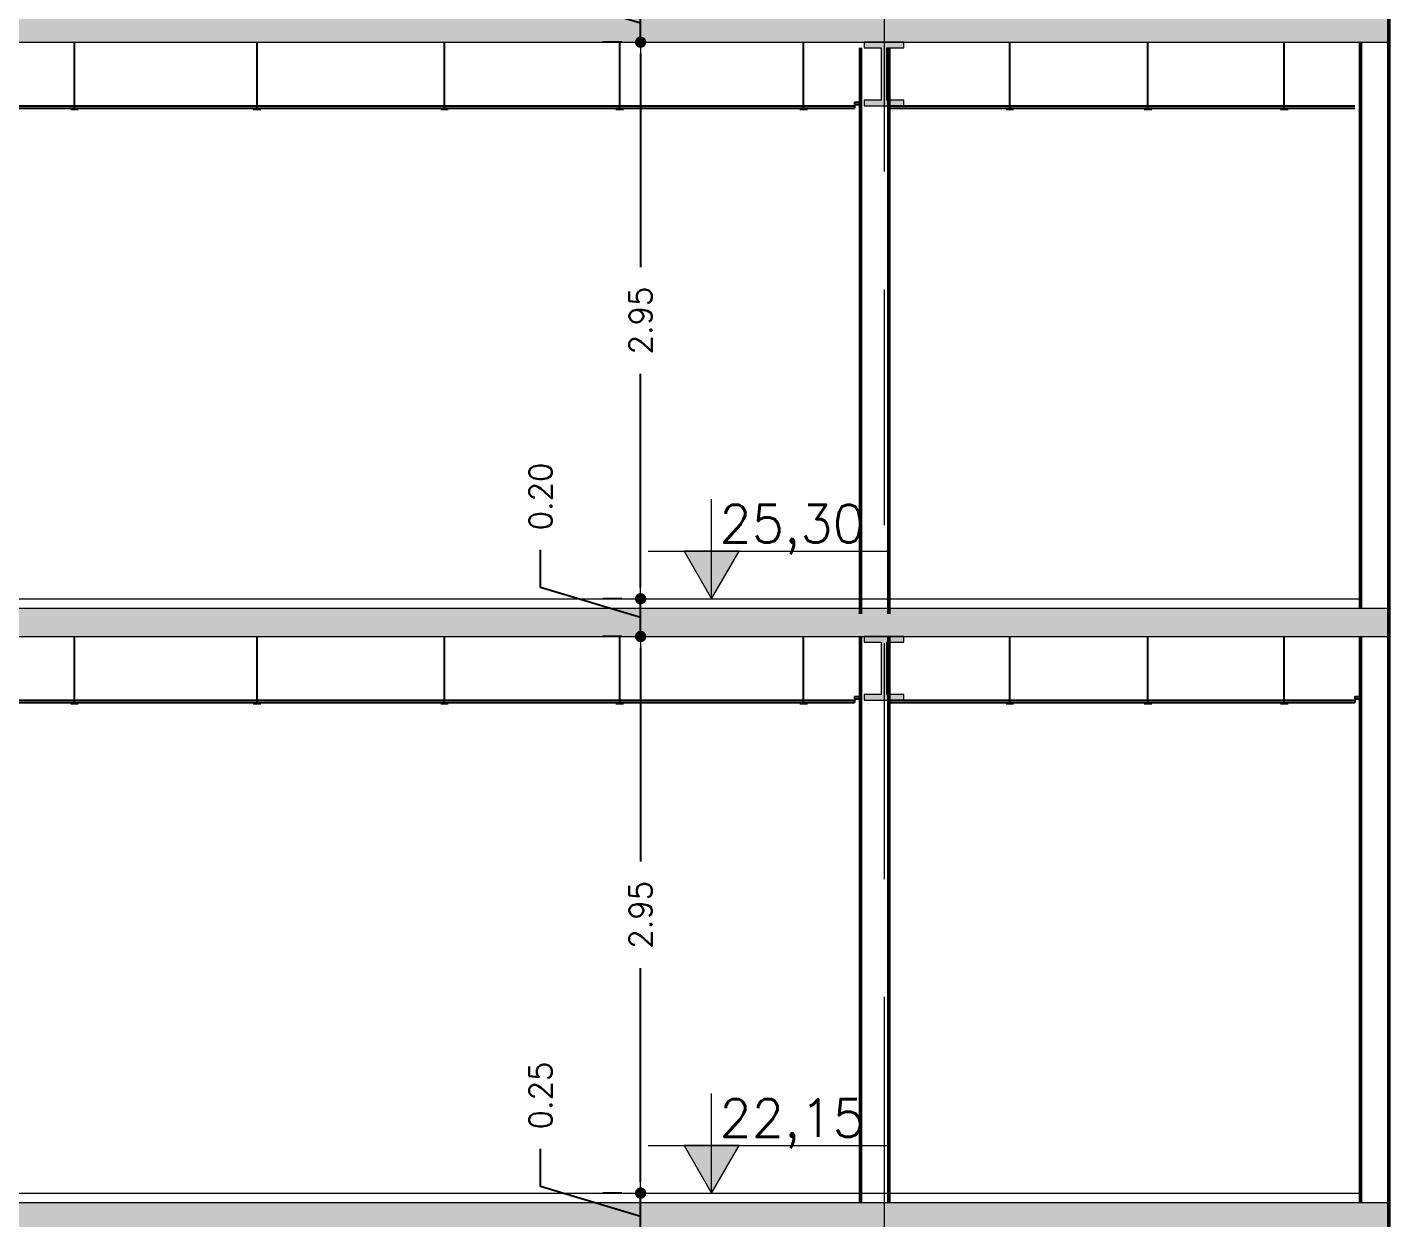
# Model space of a CAD drawing. Header units: millimetres. Extents: x 1135 to 1350, y 205 to 283.
# Drawn here: x 1310.19 to 1317.47, y 228.71 to 235.03 of the extents above; entities that cross this region are included whole.
import ezdxf

# ---------------------------------------------------------------- set-up
doc = ezdxf.new("R2010")
doc.units = ezdxf.units.MM
doc.header["$LTSCALE"] = 10
doc.header["$PDMODE"] = 1
doc.linetypes.add('DASHED2', pattern=[0.375, 0.25, -0.125])
doc.layers.get('0').update_dxf_attribs({"color": 90})
doc.layers.add('CIEL', color=8, linetype='Continuous')
doc.layers.add('FONDO', color=8, linetype='Continuous')
for name, color, linetype, lineweight in [('COTA', 90, 'Continuous', 9), ('HACHT', 90, 'Continuous', 9), ('linha estutura', 252, 'Continuous', 13), ('PAREDES 2', 50, 'Continuous', 50), ('pn 02', 16, 'Continuous', 20)]:
    doc.layers.add(name, color=color, linetype=linetype, lineweight=lineweight)
doc.styles.get("Standard").update_dxf_attribs({"font": 'simplex.shx'})
doc.dimstyles.new('1-100', dxfattribs={"dimtxt": 0.12, "dimasz": 0.06, "dimexe": 0.2, "dimexo": 0.1, "dimgap": 0.1, "dimtad": 0, "dimzin": 0, "dimdsep": 46, "dimtxsty": 'Standard', "dimblk": 'DOT', "dimcen": 0.09, "dimclrd": 90, "dimclre": 90, "dimclrt": 16, "dimadec": 0, "dimazin": 0, "dimtfac": 1, "dimtofl": 0, "dimtmove": 0, "dimatfit": 3, "dimldrblk": 'DOT', "dimfxl": 0, "dimtolj": 1, "dimtzin": 0, "dimarcsym": 0})

# ---------------------------------------------------------------- blocks, each defined once
blk = doc.blocks.new('_DOT')
at = {"color": 0, "linetype": 'ByBlock'}
blk.add_line((-0.5, 0), (-1, 0), dxfattribs=at)
at = {"color": 0, "linetype": 'ByBlock', "const_width": 0.5}
blk.add_lwpolyline([(-0.25, 0, 1), (0.25, 0, 1)], format="xyb", close=True, dxfattribs=at)
blk = doc.blocks.new('*D67')
at = {"layer": 'COTA', "color": 90, "lineweight": -2}
for p, q in [((1312.9086, 228.884), (1312.9086, 229.084)), ((1313.4386, 228.91), (1313.4386, 228.97)), ((1313.4386, 228.725), (1312.9086, 228.884)), ((1313.3386, 228.85), (1313.2386, 228.85)), ((1313.4386, 228.6), (1313.4386, 228.85)), ((1313.3386, 228.6), (1313.2386, 228.6)), ((1313.4386, 228.54), (1313.4386, 228.48))]:
    blk.add_line(p, q, dxfattribs=at)
at = {"layer": 'Defpoints', "color": 0}
for p in [(1313.4386, 228.85), (1313.4386, 228.85), (1313.4386, 228.6)]:
    blk.add_point(p, dxfattribs=at)
at = {"layer": 'COTA', "color": 90, "lineweight": -2, "xscale": 0.06, "yscale": 0.06, "zscale": 0.06}
for p, rotation in [((1313.4386, 228.85), 270), ((1313.4386, 228.6), 90)]:
    blk.add_blockref('_DOT', p, dxfattribs=dict(at, rotation=rotation))
at = {"layer": 'COTA', "color": 16, "insert": (1312.9086, 229.3669), "char_height": 0.12, "attachment_point": 5, "rotation": 90}
blk.add_mtext('\\A1;0.25', dxfattribs=at)
blk = doc.blocks.new('*D68')
at = {"layer": 'COTA', "color": 90, "lineweight": -2}
for p, q in [((1313.3386, 231.8), (1313.2386, 231.8)), ((1313.4386, 231.74), (1313.4386, 230.6079)), ((1313.4386, 228.91), (1313.4386, 230.0421)), ((1313.3386, 228.85), (1313.2386, 228.85))]:
    blk.add_line(p, q, dxfattribs=at)
at = {"layer": 'Defpoints', "color": 0}
for p in [(1313.4386, 231.8), (1313.4386, 231.8), (1313.4386, 228.85)]:
    blk.add_point(p, dxfattribs=at)
at = {"layer": 'COTA', "color": 90, "lineweight": -2, "xscale": 0.06, "yscale": 0.06, "zscale": 0.06}
for p, rotation in [((1313.4386, 231.8), 90), ((1313.4386, 228.85), 270)]:
    blk.add_blockref('_DOT', p, dxfattribs=dict(at, rotation=rotation))
at = {"layer": 'COTA', "color": 16, "insert": (1313.4386, 230.325), "char_height": 0.12, "attachment_point": 5, "rotation": 90}
blk.add_mtext('\\A1;2.95', dxfattribs=at)
blk = doc.blocks.new('*D69')
at = {"layer": 'COTA', "color": 90, "lineweight": -2}
for p, q in [((1312.9086, 232.059), (1312.9086, 232.259)), ((1313.4386, 232.06), (1313.4386, 232.12)), ((1313.4386, 231.9), (1312.9086, 232.059)), ((1313.3386, 232), (1313.2386, 232)), ((1313.4386, 231.8), (1313.4386, 232)), ((1313.3386, 231.8), (1313.2386, 231.8)), ((1313.4386, 231.74), (1313.4386, 231.68))]:
    blk.add_line(p, q, dxfattribs=at)
at = {"layer": 'Defpoints', "color": 0}
for p in [(1313.4386, 232), (1313.4386, 232), (1313.4386, 231.8)]:
    blk.add_point(p, dxfattribs=at)
at = {"layer": 'COTA', "color": 90, "lineweight": -2, "xscale": 0.06, "yscale": 0.06, "zscale": 0.06}
for p, rotation in [((1313.4386, 232), 270), ((1313.4386, 231.8), 90)]:
    blk.add_blockref('_DOT', p, dxfattribs=dict(at, rotation=rotation))
at = {"layer": 'COTA', "color": 16, "insert": (1312.9086, 232.5419), "char_height": 0.12, "attachment_point": 5, "rotation": 90}
blk.add_mtext('\\A1;0.20', dxfattribs=at)
blk = doc.blocks.new('*D70')
at = {"layer": 'COTA', "color": 90, "lineweight": -2}
for p, q in [((1313.3386, 234.95), (1313.2386, 234.95)), ((1313.4386, 234.89), (1313.4386, 233.7579)), ((1313.4386, 232.06), (1313.4386, 233.1921)), ((1313.3386, 232), (1313.2386, 232))]:
    blk.add_line(p, q, dxfattribs=at)
at = {"layer": 'Defpoints', "color": 0}
for p in [(1313.4386, 234.95), (1313.4386, 234.95), (1313.4386, 232)]:
    blk.add_point(p, dxfattribs=at)
at = {"layer": 'COTA', "color": 90, "lineweight": -2, "xscale": 0.06, "yscale": 0.06, "zscale": 0.06}
for p, rotation in [((1313.4386, 234.95), 90), ((1313.4386, 232), 270)]:
    blk.add_blockref('_DOT', p, dxfattribs=dict(at, rotation=rotation))
at = {"layer": 'COTA', "color": 16, "insert": (1313.4386, 233.475), "char_height": 0.12, "attachment_point": 5, "rotation": 90}
blk.add_mtext('\\A1;2.95', dxfattribs=at)
blk = doc.blocks.new('*D71')
at = {"layer": 'COTA', "color": 90, "lineweight": -2}
for p, q in [((1312.9086, 235.209), (1312.9086, 235.409)), ((1313.4386, 235.21), (1313.4386, 235.27)), ((1313.4386, 235.05), (1312.9086, 235.209)), ((1313.3386, 235.15), (1313.2386, 235.15)), ((1313.4386, 234.95), (1313.4386, 235.15)), ((1313.3386, 234.95), (1313.2386, 234.95)), ((1313.4386, 234.89), (1313.4386, 234.83))]:
    blk.add_line(p, q, dxfattribs=at)
at = {"layer": 'Defpoints', "color": 0}
for p in [(1313.4386, 235.15), (1313.4386, 235.15), (1313.4386, 234.95)]:
    blk.add_point(p, dxfattribs=at)
at = {"layer": 'COTA', "color": 90, "lineweight": -2, "xscale": 0.06, "yscale": 0.06, "zscale": 0.06}
for p, rotation in [((1313.4386, 235.15), 270), ((1313.4386, 234.95), 90)]:
    blk.add_blockref('_DOT', p, dxfattribs=dict(at, rotation=rotation))
at = {"layer": 'COTA', "color": 16, "insert": (1312.9086, 235.6919), "char_height": 0.12, "attachment_point": 5, "rotation": 90}
blk.add_mtext('\\A1;0.20', dxfattribs=at)

msp = doc.modelspace()

# ---------------------------------------------------------------- hatches: boundary and pattern name
at = {"layer": 'HACHT'}
h = msp.add_hatch(color=256, dxfattribs=at)
h.paths.add_polyline_path([(1317.4037, 231.95), (1314.7287, 231.95), (1314.7287, 231.8), (1314.8337, 231.8), (1317.4037, 231.8)])
h.paths.add_polyline_path([(1322.7287, 232.2333), (1322.7287, 232.5559), (1322.6587, 232.5559), (1322.6587, 232.3706), (1322.3887, 232.3706), (1322.3887, 232.1853), (1322.1187, 232.1853), (1322.1187, 231.95), (1318.2287, 231.95), (1318.2287, 231.75), (1322.0244, 231.75)])
h.paths.add_polyline_path([(1324.6001, 233.5176), (1325.4787, 233.5176), (1325.4787, 233.6676), (1324.2787, 233.6676), (1324.2787, 233.4824), (1324.0087, 233.4824), (1324.0087, 233.2971), (1323.7387, 233.2971), (1323.7387, 233.1118), (1323.4687, 233.1118), (1323.4687, 232.9265), (1323.1987, 232.9265), (1323.1987, 232.7412), (1322.9287, 232.7412), (1322.9287, 232.5559), (1322.7287, 232.5559), (1322.7287, 232.2333)])
h.paths.add_polyline_path([(1324.6001, 236.6676), (1325.4787, 236.6676), (1325.4787, 236.8176), (1324.2787, 236.8176), (1324.2787, 236.6324), (1324.0087, 236.6324), (1324.0087, 236.4471), (1323.7387, 236.4471), (1323.7387, 236.2618), (1323.4687, 236.2618), (1323.4687, 236.0765), (1323.1987, 236.0765), (1323.1987, 235.8912), (1322.9287, 235.8912), (1322.9287, 235.7059), (1322.7287, 235.7059), (1322.7287, 235.3833)])
h.paths.add_polyline_path([(1322.7287, 235.3833), (1322.7287, 235.7059), (1322.6587, 235.7059), (1322.6587, 235.5206), (1322.3887, 235.5206), (1322.3887, 235.3353), (1322.1187, 235.3353), (1322.1187, 235.1), (1318.2287, 235.1), (1318.2287, 234.95), (1322.0244, 234.95), (1322.0973, 234.95)])
h.paths.add_polyline_path([(1317.4037, 235.1), (1314.7287, 235.1), (1314.7287, 234.95), (1314.8337, 234.95), (1317.4037, 234.95)])
h.paths.add_polyline_path([(1314.7287, 235.1), (1306.7287, 235.1), (1306.7287, 234.95), (1306.8087, 234.95), (1314.7287, 234.95)])
h.paths.add_polyline_path([(1306.7287, 235.1), (1303.7287, 235.1), (1303.7287, 234.95), (1306.7287, 234.95)])
h.paths.add_polyline_path([(1306.7287, 238.25), (1306.7287, 238.1), (1306.8087, 238.1), (1314.7287, 238.1), (1314.7287, 238.25)])
h.paths.add_polyline_path([(1317.4037, 238.25), (1314.7287, 238.25), (1314.7287, 238.1), (1314.8337, 238.1), (1317.4037, 238.1)])
h.paths.add_polyline_path([(1322.7287, 238.5333), (1322.7287, 238.8559), (1322.6587, 238.8559), (1322.6587, 238.6706), (1322.3887, 238.6706), (1322.3887, 238.4853), (1322.1187, 238.4853), (1322.1187, 238.25), (1318.2287, 238.25), (1318.2287, 238.05), (1322.0244, 238.05)])
h = msp.add_hatch(color=256, dxfattribs=at)
h.paths.add_polyline_path([(1314.7287, 228.8), (1306.7287, 228.8), (1306.7287, 228.6), (1306.8337, 228.6), (1314.7287, 228.6)])
h.paths.add_polyline_path([(1306.7287, 228.8), (1303.7287, 228.8), (1303.7287, 228.6), (1306.7287, 228.6)])
h.paths.add_polyline_path([(1317.4037, 228.8), (1314.7287, 228.8), (1314.7287, 228.6), (1314.8337, 228.6), (1317.4037, 228.6)])
h.paths.add_polyline_path([(1322.7287, 229.0833), (1322.7287, 229.4059), (1322.6587, 229.4059), (1322.6587, 229.2206), (1322.3887, 229.2206), (1322.3887, 229.0353), (1322.1187, 229.0353), (1322.1187, 228.8), (1318.2287, 228.8), (1318.2287, 228.6), (1322.0244, 228.6)])
h.paths.add_polyline_path([(1324.6001, 230.3676), (1325.4787, 230.3676), (1325.4787, 230.5176), (1324.2787, 230.5176), (1324.2787, 230.3324), (1324.0087, 230.3324), (1324.0087, 230.1471), (1323.7387, 230.1471), (1323.7387, 229.9618), (1323.4687, 229.9618), (1323.4687, 229.7765), (1323.1987, 229.7765), (1323.1987, 229.5912), (1322.9287, 229.5912), (1322.9287, 229.4059), (1322.7287, 229.4059), (1322.7287, 229.0833)])
h.paths.add_polyline_path([(1314.7287, 231.95), (1306.7287, 231.95), (1306.7287, 231.8), (1306.8087, 231.8), (1314.7287, 231.8)])
at = {"layer": 'pn 02'}
for points in [[(1314.6237, 234.6425), (1314.6237, 234.6125), (1314.8337, 234.6125), (1314.8337, 234.6425), (1314.7437, 234.6425), (1314.7437, 234.92), (1314.8337, 234.92), (1314.8337, 234.95), (1314.6237, 234.95), (1314.6237, 234.92), (1314.7137, 234.92), (1314.7137, 234.6425)], [(1313.961, 232.253), (1313.6689, 232.253), (1313.8149, 232)], [(1314.6237, 231.4925), (1314.6237, 231.4625), (1314.8337, 231.4625), (1314.8337, 231.4925), (1314.7437, 231.4925), (1314.7437, 231.77), (1314.8337, 231.77), (1314.8337, 231.8), (1314.6237, 231.8), (1314.6237, 231.77), (1314.7137, 231.77), (1314.7137, 231.4925)], [(1313.961, 229.103), (1313.6689, 229.103), (1313.8149, 228.85)]]:
    msp.add_hatch(color=256, dxfattribs=at).paths.add_polyline_path(points)

# ---------------------------------------------------------------- linework, layer by layer
at = {"layer": 'CIEL'}
for p, q in [((1306.5987, 234.6125), (1314.5727, 234.6125)), ((1306.5987, 234.6), (1314.5727, 234.6)), ((1310.4183, 234.5957), (1310.4581, 234.5957)), ((1311.3859, 234.5957), (1311.4256, 234.5957)), ((1312.3796, 234.5957), (1312.4194, 234.5957)), ((1313.308, 234.5957), (1313.3477, 234.5957)), ((1314.2822, 234.5957), (1314.322, 234.5957)), ((1314.5727, 234.6318), (1314.6037, 234.6318)), ((1314.5727, 234.6318), (1314.5727, 234.6193)), ((1314.5727, 234.6193), (1314.6037, 234.6193)), ((1314.5727, 234.6125), (1314.5727, 234.6)), ((1314.7537, 234.6125), (1317.2227, 234.6125)), ((1314.7537, 234.6), (1317.2227, 234.6)), ((1315.3752, 234.5957), (1315.4149, 234.5957)), ((1316.1071, 234.5957), (1316.1468, 234.5957)), ((1316.8293, 234.5957), (1316.8691, 234.5957)), ((1306.5987, 231.4625), (1314.5727, 231.4625)), ((1314.5727, 231.4818), (1314.6037, 231.4818)), ((1314.5727, 231.4818), (1314.5727, 231.4693)), ((1314.5727, 231.4693), (1314.6037, 231.4693)), ((1314.5727, 231.4625), (1314.5727, 231.45)), ((1314.7537, 231.4625), (1317.2227, 231.4625)), ((1317.2227, 231.4818), (1317.2537, 231.4818)), ((1317.2227, 231.4818), (1317.2227, 231.4693)), ((1317.2227, 231.4693), (1317.2537, 231.4693)), ((1317.2227, 231.4625), (1317.2227, 231.45)), ((1306.5987, 231.45), (1314.5727, 231.45)), ((1310.4183, 231.4457), (1310.4581, 231.4457)), ((1311.3859, 231.4457), (1311.4256, 231.4457)), ((1312.3796, 231.4457), (1312.4194, 231.4457)), ((1313.308, 231.4457), (1313.3477, 231.4457)), ((1314.2822, 231.4457), (1314.322, 231.4457)), ((1314.7537, 231.45), (1317.2227, 231.45)), ((1315.3752, 231.4457), (1315.4149, 231.4457)), ((1316.1071, 231.4457), (1316.1468, 231.4457)), ((1316.8293, 231.4457), (1316.8691, 231.4457))]:
    msp.add_line(p, q, dxfattribs=at)
at = {"layer": 'FONDO'}
for p, q in [((1310.4382, 234.5957), (1310.4382, 234.95)), ((1311.4058, 234.5957), (1311.4058, 234.95)), ((1312.3995, 234.5957), (1312.3995, 234.95)), ((1313.3278, 234.5957), (1313.3278, 234.95)), ((1314.3021, 234.5957), (1314.3021, 234.95)), ((1315.3951, 234.5957), (1315.3951, 234.95)), ((1316.127, 234.5957), (1316.127, 234.95)), ((1316.8492, 234.5957), (1316.8492, 234.95)), ((1310.4382, 231.4457), (1310.4382, 231.8)), ((1311.4058, 231.4457), (1311.4058, 231.8)), ((1312.3995, 231.4457), (1312.3995, 231.8)), ((1313.3278, 231.4457), (1313.3278, 231.8)), ((1314.3021, 231.4457), (1314.3021, 231.8)), ((1315.3951, 231.4457), (1315.3951, 231.8)), ((1316.127, 231.4457), (1316.127, 231.8)), ((1316.8492, 231.4457), (1316.8492, 231.8))]:
    msp.add_line(p, q, dxfattribs=at)
at = {"layer": 'linha estutura', "linetype": 'DASHED2', "ltscale": 0.5}
msp.add_line((1314.7287, 280.5143), (1314.7287, 205.1185), dxfattribs=at)
at = {"layer": 'PAREDES 2'}
for p, q in [((1317.4037, 238.05), (1317.4037, 234.9)), ((1317.2537, 234.95), (1317.2537, 231.95)), ((1317.4037, 234.95), (1317.4037, 231.75)), ((1314.6037, 234.92), (1314.6037, 231.92)), ((1314.7537, 234.92), (1314.7537, 231.92)), ((1314.6037, 231.8), (1314.6037, 228.8)), ((1314.7537, 231.8), (1314.7537, 228.8)), ((1317.2537, 231.8), (1317.2537, 228.8)), ((1317.4037, 231.75), (1317.4037, 228.6))]:
    msp.add_line(p, q, dxfattribs=at)
at = {"layer": 'pn 02'}
for p, q in [((1303.7287, 234.95), (1317.4037, 234.95)), ((1313.8149, 232), (1313.8149, 232.5276)), ((1313.4784, 232.253), (1314.7581, 232.253)), ((1306.5987, 232), (1317.2537, 232)), ((1306.5987, 231.95), (1317.4037, 231.95)), ((1306.5987, 231.8), (1317.4037, 231.8)), ((1313.8149, 228.85), (1313.8149, 229.3776)), ((1313.4784, 229.103), (1314.7581, 229.103)), ((1303.7287, 228.85), (1317.2537, 228.85)), ((1303.7287, 228.8), (1317.4037, 228.8))]:
    msp.add_line(p, q, dxfattribs=at)
at = {"layer": 'pn 02', "linetype": 'Continuous'}
for points in [[(1314.6237, 234.6425), (1314.6237, 234.6125), (1314.8337, 234.6125), (1314.8337, 234.6425), (1314.7437, 234.6425), (1314.7437, 234.92), (1314.8337, 234.92), (1314.8337, 234.95), (1314.6237, 234.95), (1314.6237, 234.92), (1314.7137, 234.92), (1314.7137, 234.6425)], [(1314.6237, 231.4925), (1314.6237, 231.4625), (1314.8337, 231.4625), (1314.8337, 231.4925), (1314.7437, 231.4925), (1314.7437, 231.77), (1314.8337, 231.77), (1314.8337, 231.8), (1314.6237, 231.8), (1314.6237, 231.77), (1314.7137, 231.77), (1314.7137, 231.4925)]]:
    msp.add_lwpolyline(points, close=True, dxfattribs=at)
at = {"layer": 'pn 02'}
for points in [[(1313.8149, 232), (1313.961, 232.253), (1313.6689, 232.253)], [(1313.8149, 228.85), (1313.961, 229.103), (1313.6689, 229.103)]]:
    msp.add_lwpolyline(points, close=True, dxfattribs=at)

# ---------------------------------------------------------------- texts
at = {"layer": 'COTA'}
for s, p in [('25,30', (1313.8557, 232.2981)), ('22,15', (1313.8557, 229.1481))]:
    msp.add_text(s, height=0.2, dxfattribs=at).set_placement(p)

# ---------------------------------------------------------------- dimensions: what is measured, and where the dimension line sits
for base, p1, p2, picture, middle in [((1313.4386, 235.15), (1313.4386, 234.95), (1313.4386, 235.15), '*D71', (1312.9086, 235.509)), ((1313.4386, 234.95), (1313.4386, 232), (1313.4386, 234.95), '*D70', (1313.4386, 233.475)), ((1313.4386, 232), (1313.4386, 231.8), (1313.4386, 232), '*D69', (1312.9086, 232.359)), ((1313.4386, 231.8), (1313.4386, 228.85), (1313.4386, 231.8), '*D68', (1313.4386, 230.325)), ((1313.4386, 228.85), (1313.4386, 228.6), (1313.4386, 228.85), '*D67', (1312.9086, 229.184))]:
    dim = msp.add_linear_dim(base=base, p1=p1, p2=p2, angle=90, dimstyle='1-100', override={"dimtmove": 1}, dxfattribs=at)
    dim.commit()
    dim.dimension.update_dxf_attribs({"geometry": picture, "text_midpoint": middle})

doc.saveas('drawing.dxf')
